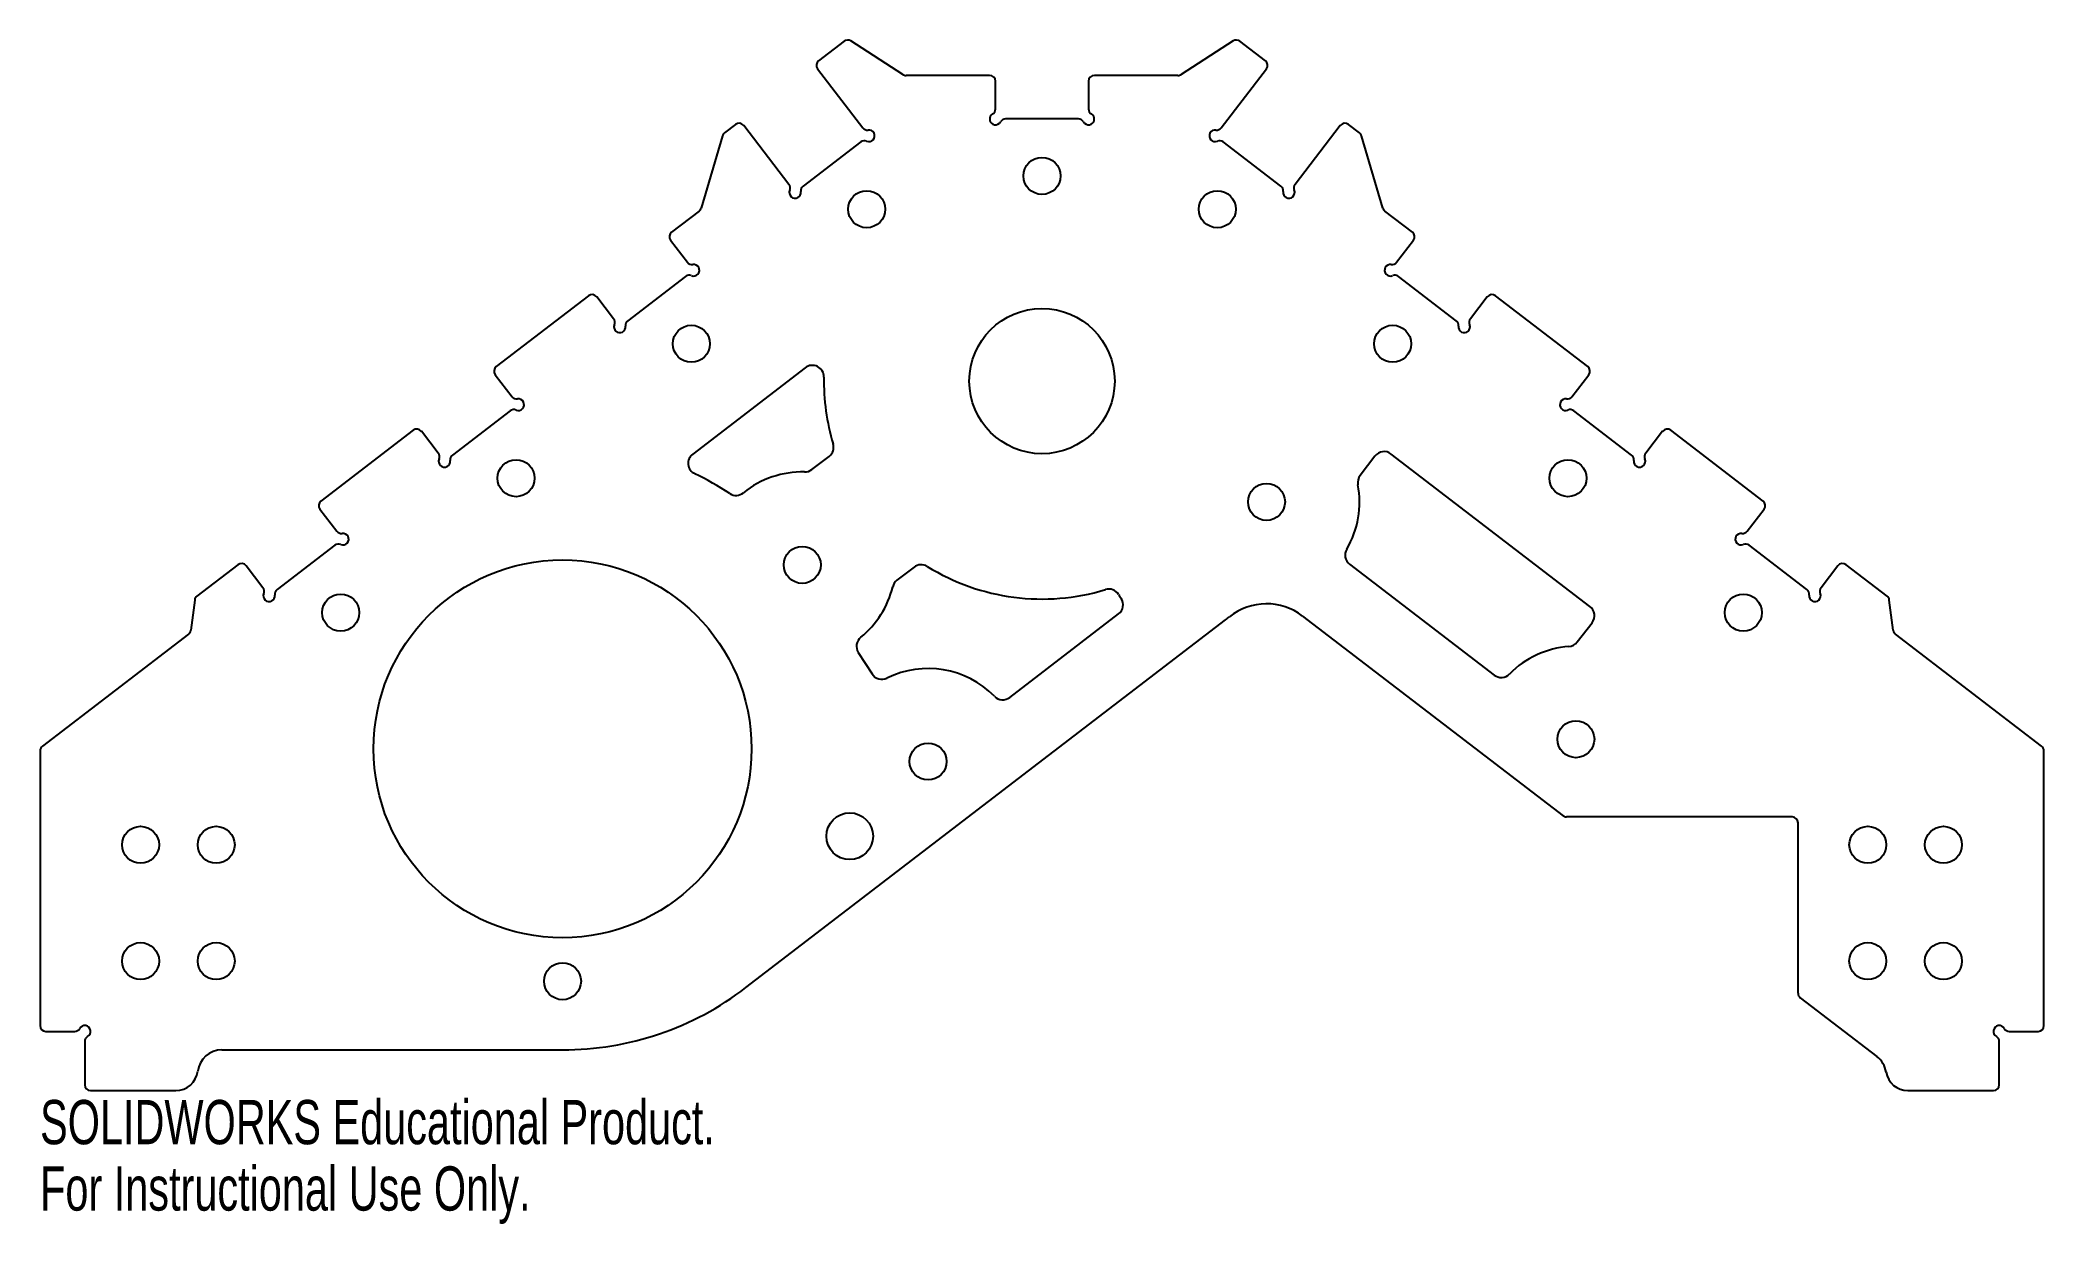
# Model space of a CAD drawing. Header units: inches. Extents: x -4.31 to 4.31, y -3.63 to 1.47.
import ezdxf

# ---------------------------------------------------------------- set-up
doc = ezdxf.new("R2010")
doc.units = ezdxf.units.IN
doc.header["$MEASUREMENT"] = 0
doc.styles.add('SLDTEXTSTYLE0', font='TXT', dxfattribs={"width": 0.7})

msp = doc.modelspace()

# ---------------------------------------------------------------- linework, layer by layer
at = {"color": 7, "linetype": 'Continuous', "lineweight": 25}
for p, q in [((-0.8508, 1.4616), (-0.9602, 1.3776)), ((-0.598, 1.3187), (-0.8221, 1.4628)), ((0.8221, 1.4628), (0.598, 1.3187)), ((0.9602, 1.3776), (0.8508, 1.4616)), ((-0.9648, 1.3426), (-0.7705, 1.0893)), ((-0.225, 1.3147), (-0.5845, 1.3147)), ((0.5845, 1.3147), (0.225, 1.3147)), ((0.7705, 1.0893), (0.9648, 1.3426)), ((-0.2, 1.1705), (-0.2, 1.2897)), ((0.2, 1.2897), (0.2, 1.1705)), ((0.1567, 1.1272), (-0.1567, 1.1272)), ((-1.3738, 1.0543), (-1.4656, 0.7438)), ((-1.3172, 1.1037), (-1.365, 1.067)), ((-1.0879, 0.8458), (-1.2822, 1.0991)), ((1.2822, 1.0991), (1.0879, 0.8458)), ((1.365, 1.067), (1.3172, 1.1037)), ((1.4656, 0.7438), (1.3738, 1.0543)), ((-0.7785, 1.0286), (-1.0271, 0.8378)), ((1.0271, 0.8378), (0.7785, 1.0286)), ((-1.4743, 0.731), (-1.5922, 0.6406)), ((1.5922, 0.6406), (1.4743, 0.731)), ((-1.5968, 0.6056), (-1.5242, 0.511)), ((1.5242, 0.511), (1.5968, 0.6056)), ((-1.5322, 0.4503), (-1.7808, 0.2595)), ((1.7808, 0.2595), (1.5322, 0.4503)), ((-1.9492, 0.3667), (-2.3458, 0.0623)), ((-1.8415, 0.2675), (-1.9141, 0.3621)), ((1.9141, 0.3621), (1.8415, 0.2675)), ((2.3458, 0.0623), (1.9492, 0.3667)), ((-2.3505, 0.0273), (-2.2779, -0.0673)), ((-1.0178, 0.0572), (-1.5014, -0.3138)), ((2.2779, -0.0673), (2.3505, 0.0273)), ((-2.2859, -0.128), (-2.5345, -0.3188)), ((2.5345, -0.3188), (2.2859, -0.128)), ((-2.7029, -0.2116), (-3.0995, -0.516)), ((-2.5952, -0.3108), (-2.6678, -0.2162)), ((2.6678, -0.2162), (2.5952, -0.3108)), ((3.0995, -0.516), (2.7029, -0.2116)), ((-0.9888, -0.3806), (-0.9152, -0.3241)), ((1.4313, -0.3231), (1.3676, -0.406)), ((2.3553, -0.9691), (1.5014, -0.3138)), ((-3.1041, -0.5511), (-3.0316, -0.6456)), ((3.0316, -0.6456), (3.1041, -0.5511)), ((-3.0396, -0.7063), (-3.2882, -0.8971)), ((3.2882, -0.8971), (3.0396, -0.7063)), ((-3.4565, -0.7899), (-3.6328, -0.9252)), ((-3.3489, -0.8891), (-3.4215, -0.7946)), ((-0.5499, -0.8001), (-0.6235, -0.8566)), ((1.3225, -0.7879), (1.9437, -1.2646)), ((3.4215, -0.7946), (3.3489, -0.8891)), ((3.6328, -0.9252), (3.4565, -0.7899)), ((-3.6423, -0.9417), (-3.6595, -1.0719)), ((3.6595, -1.0719), (3.6423, -0.9417)), ((-1.2728, -2.609), (0.7883, -1.0274)), ((-0.1385, -1.3604), (0.3288, -1.0018)), ((1.1201, -1.0108), (2.2397, -1.8698)), ((-3.6691, -1.0885), (-4.2972, -1.5705)), ((2.3009, -1.1222), (2.3646, -1.0392)), ((4.2972, -1.5705), (3.6691, -1.0885)), ((-0.7896, -1.1675), (-0.7307, -1.2595)), ((-4.307, -1.5904), (-4.307, -2.7721)), ((4.307, -2.7721), (4.307, -1.5904)), ((3.225, -1.875), (2.2549, -1.875)), ((3.25, -2.6327), (3.25, -1.9)), ((3.2598, -2.6526), (3.5889, -2.9051)), ((-4.282, -2.7971), (-4.1583, -2.7971)), ((-4.115, -2.8404), (-4.115, -3.0271)), ((4.115, -3.0271), (4.115, -2.8404)), ((4.1583, -2.7971), (4.282, -2.7971)), ((-3.525, -2.8766), (-2.0611, -2.8766)), ((-4.09, -3.0521), (-3.7235, -3.0521)), ((3.7225, -3.0521), (4.09, -3.0521))]:
    msp.add_line(p, q, dxfattribs=at)
for centre, radius in [((0, 0.8822), 0.0795), ((-0.7537, 0.7389), 0.0795), ((0.7537, 0.7389), 0.0795), ((0, 0), 0.3125), ((-1.5074, 0.1605), 0.0795), ((1.5074, 0.1605), 0.0795), ((-2.2611, -0.4178), 0.0795), ((2.2611, -0.4178), 0.0795), ((0.9651, -0.5199), 0.0795), ((-2.0611, -1.5816), 0.8125), ((-1.0306, -0.7908), 0.0795), ((-3.0147, -0.9961), 0.0795), ((3.0147, -0.9961), 0.0795), ((2.295, -1.5405), 0.0795), ((-0.4898, -1.6363), 0.0795), ((-0.8265, -1.9577), 0.1005), ((-3.875, -1.9946), 0.0795), ((-3.55, -1.9946), 0.0795), ((3.55, -1.9946), 0.0795), ((3.875, -1.9946), 0.0795), ((-3.875, -2.4946), 0.0795), ((-3.55, -2.4946), 0.0795), ((3.55, -2.4946), 0.0795), ((3.875, -2.4946), 0.0795), ((-2.0611, -2.5816), 0.0795)]:
    msp.add_circle(centre, radius, dxfattribs=at)
for centre, radius, start, end in [((-0.8356, 1.4417), 0.025, 57.25751, 127.5), ((0.8356, 1.4417), 0.025, 52.5, 122.74249), ((-0.945, 1.3578), 0.025, 127.5, 217.5), ((-0.5845, 1.3397), 0.025, 237.25751, 270), ((-0.225, 1.2897), 0.025, 0, 90), ((0.225, 1.2897), 0.025, 90, 180), ((0.5845, 1.3397), 0.025, 270, 302.74249), ((0.945, 1.3578), 0.025, 322.5, 52.5), ((-0.2, 1.1272), 0.025, 120, 330), ((-0.225, 1.1705), 0.025, 300, 0), ((-0.1567, 1.1022), 0.025, 90, 150), ((0.1567, 1.1022), 0.025, 30, 90), ((0.2, 1.1272), 0.025, 210, 60), ((0.225, 1.1705), 0.025, 180, 240), ((-1.3498, 1.0472), 0.025, 127.5, 163.52737), ((-1.302, 1.0839), 0.025, 37.5, 127.5), ((-0.7633, 1.0088), 0.025, 67.5, 127.5), ((-0.7507, 1.1046), 0.025, 217.5, 277.5), ((-0.7442, 1.055), 0.025, 247.5, 97.5), ((0.7442, 1.055), 0.025, 82.5, 292.5), ((0.7507, 1.1046), 0.025, 262.5, 322.5), ((0.7633, 1.0088), 0.025, 52.5, 112.5), ((1.302, 1.0839), 0.025, 52.5, 142.5), ((1.3498, 1.0472), 0.025, 16.47263, 52.5), ((-1.1077, 0.8306), 0.025, 337.5, 37.5), ((-1.0615, 0.8115), 0.025, 157.5, 7.5), ((-1.0119, 0.818), 0.025, 127.5, 187.5), ((1.0119, 0.818), 0.025, 352.5, 52.5), ((1.0615, 0.8115), 0.025, 172.5, 22.5), ((1.1077, 0.8306), 0.025, 142.5, 202.5), ((-1.4896, 0.7509), 0.025, 307.5, 343.52737), ((1.4896, 0.7509), 0.025, 196.47263, 232.5), ((-1.5769, 0.6208), 0.025, 127.5, 217.5), ((1.5769, 0.6208), 0.025, 322.5, 52.5), ((-1.517, 0.4305), 0.025, 67.5, 127.5), ((-1.5044, 0.5262), 0.025, 217.5, 277.5), ((-1.4978, 0.4767), 0.025, 247.5, 97.5), ((1.4978, 0.4767), 0.025, 82.5, 292.5), ((1.5044, 0.5262), 0.025, 262.5, 322.5), ((1.517, 0.4305), 0.025, 52.5, 112.5), ((-1.9339, 0.3469), 0.025, 37.5, 127.5), ((1.9339, 0.3469), 0.025, 52.5, 142.5), ((-1.8614, 0.2523), 0.025, 337.5, 37.5), ((-1.7656, 0.2397), 0.025, 127.5, 187.5), ((1.7656, 0.2397), 0.025, 352.5, 52.5), ((1.8614, 0.2523), 0.025, 142.5, 202.5), ((-1.8152, 0.2332), 0.025, 157.5, 7.5), ((1.8152, 0.2332), 0.025, 172.5, 22.5), ((-2.3306, 0.0425), 0.025, 127.5, 217.5), ((-0.9873, 0.0176), 0.05, 358.98022, 127.5), ((0, 0), 0.9375, 178.98022, 196.74146), ((2.3306, 0.0425), 0.025, 322.5, 52.5), ((-2.2581, -0.0521), 0.025, 217.5, 277.5), ((-2.2515, -0.1017), 0.025, 247.5, 97.5), ((2.2515, -0.1017), 0.025, 82.5, 292.5), ((2.2581, -0.0521), 0.025, 262.5, 322.5), ((-2.2707, -0.1478), 0.025, 67.5, 127.5), ((2.2707, -0.1478), 0.025, 52.5, 112.5), ((-2.6876, -0.2315), 0.025, 37.5, 127.5), ((2.6876, -0.2315), 0.025, 52.5, 142.5), ((-2.6151, -0.326), 0.025, 337.5, 37.5), ((-2.5689, -0.3452), 0.025, 157.5, 7.5), ((-2.5193, -0.3386), 0.025, 127.5, 187.5), ((-1.471, -0.3535), 0.05, 127.5, 244.33201), ((-0.9456, -0.2845), 0.05, 307.5, 16.74146), ((1.4709, -0.3535), 0.05, 52.5, 142.5), ((2.5193, -0.3386), 0.025, 352.5, 52.5), ((2.5689, -0.3452), 0.025, 172.5, 22.5), ((2.6151, -0.326), 0.025, 142.5, 202.5), ((-2.0611, -1.5816), 1.3125, 56.77725, 64.33201), ((-1.0306, -0.7908), 0.4, 88.55756, 129.14175), ((-1.0192, -0.3409), 0.05, 268.55756, 307.5), ((1.4073, -0.4365), 0.05, 142.5, 190.68969), ((-3.0843, -0.5358), 0.025, 127.5, 217.5), ((-1.3146, -0.4418), 0.05, 236.77725, 309.14175), ((0.9651, -0.5199), 0.4, 329.52037, 10.68969), ((3.0843, -0.5358), 0.025, 322.5, 52.5), ((-3.0117, -0.6304), 0.025, 217.5, 277.5), ((-3.0052, -0.68), 0.025, 247.5, 97.5), ((3.0052, -0.68), 0.025, 82.5, 292.5), ((3.0117, -0.6304), 0.025, 262.5, 322.5), ((-3.0244, -0.7262), 0.025, 67.5, 127.5), ((1.3529, -0.7482), 0.05, 149.52037, 232.5), ((3.0244, -0.7262), 0.025, 52.5, 112.5), ((-3.4413, -0.8098), 0.025, 37.5, 127.5), ((-0.5931, -0.8963), 0.05, 127.5, 166.44244), ((-0.5195, -0.8398), 0.05, 58.25854, 127.5), ((0, 0), 0.9375, 238.25854, 286.90899), ((3.4413, -0.8098), 0.025, 52.5, 142.5), ((-3.6176, -0.945), 0.025, 127.5, 172.5), ((-3.3688, -0.9043), 0.025, 337.5, 37.5), ((-3.3226, -0.9235), 0.025, 157.5, 7.5), ((-3.273, -0.917), 0.025, 127.5, 187.5), ((-1.0306, -0.7908), 0.4, 308.98338, 346.44244), ((0.2872, -0.9448), 0.05, 32.07841, 106.90899), ((0.2984, -0.9622), 0.05, 307.5, 33.55781), ((0.9651, -0.5199), 0.75, 212.07841, 213.55781), ((3.273, -0.917), 0.025, 352.5, 52.5), ((3.3226, -0.9235), 0.025, 172.5, 22.5), ((3.3688, -0.9043), 0.025, 142.5, 202.5), ((3.6176, -0.945), 0.025, 7.5, 52.5), ((0, 0), 1.295, 307.5, 308.4992), ((0.9649, -1.2131), 0.255, 52.5, 128.4992), ((2.3249, -1.0088), 0.05, 322.5, 52.5), ((-3.6843, -1.0687), 0.025, 307.5, 352.5), ((-0.7475, -1.1406), 0.05, 128.98338, 212.60401), ((3.6843, -1.0687), 0.025, 187.5, 232.5), ((2.295, -1.5405), 0.4, 94.31031, 135.47963), ((2.2612, -1.0917), 0.05, 274.31031, 322.5), ((-0.6886, -1.2326), 0.05, 212.60401, 296.22464), ((-0.4898, -1.6363), 0.4, 44.52037, 116.22464), ((1.9742, -1.2249), 0.05, 232.5, 315.47963), ((-0.1689, -1.3208), 0.05, 224.52037, 307.5), ((-4.282, -1.5904), 0.025, 127.5, 180), ((4.282, -1.5904), 0.025, 0, 52.5), ((2.2549, -1.85), 0.025, 232.5, 270), ((3.225, -1.9), 0.025, 0, 90), ((-2.0611, -1.5816), 1.295, 270, 307.5), ((3.275, -2.6327), 0.025, 180, 232.5), ((-4.282, -2.7721), 0.025, 180, 270), ((-4.1583, -2.7721), 0.025, 270, 330), ((-4.115, -2.7971), 0.025, 300, 150), ((-4.09, -2.8404), 0.025, 120, 180), ((4.115, -2.7971), 0.025, 30, 240), ((4.09, -2.8404), 0.025, 0, 60), ((4.1583, -2.7721), 0.025, 210, 270), ((4.282, -2.7721), 0.025, 270, 0), ((-3.525, -2.9816), 0.105, 90, 172.96708), ((3.525, -2.9884), 0.105, 9.02111, 52.5), ((-3.7235, -2.9571), 0.095, 270, 352.96708), ((3.7225, -2.9571), 0.095, 189.02111, 270), ((-4.09, -3.0271), 0.025, 180, 270), ((4.09, -3.0271), 0.025, 270, 0)]:
    msp.add_arc(centre, radius, start, end, dxfattribs=at)

# ---------------------------------------------------------------- texts
at = {"color": 7, "linetype": 'Continuous', "char_height": 0.1903, "attachment_point": 1, "style": 'SLDTEXTSTYLE0'}
for s, insert in [('SOLIDWORKS Educational Product.', (-4.307, -3.0922)), ('For Instructional Use Only.', (-4.307, -3.3777))]:
    msp.add_mtext(s, dxfattribs=dict(at, insert=insert))

doc.saveas('drawing.dxf')
